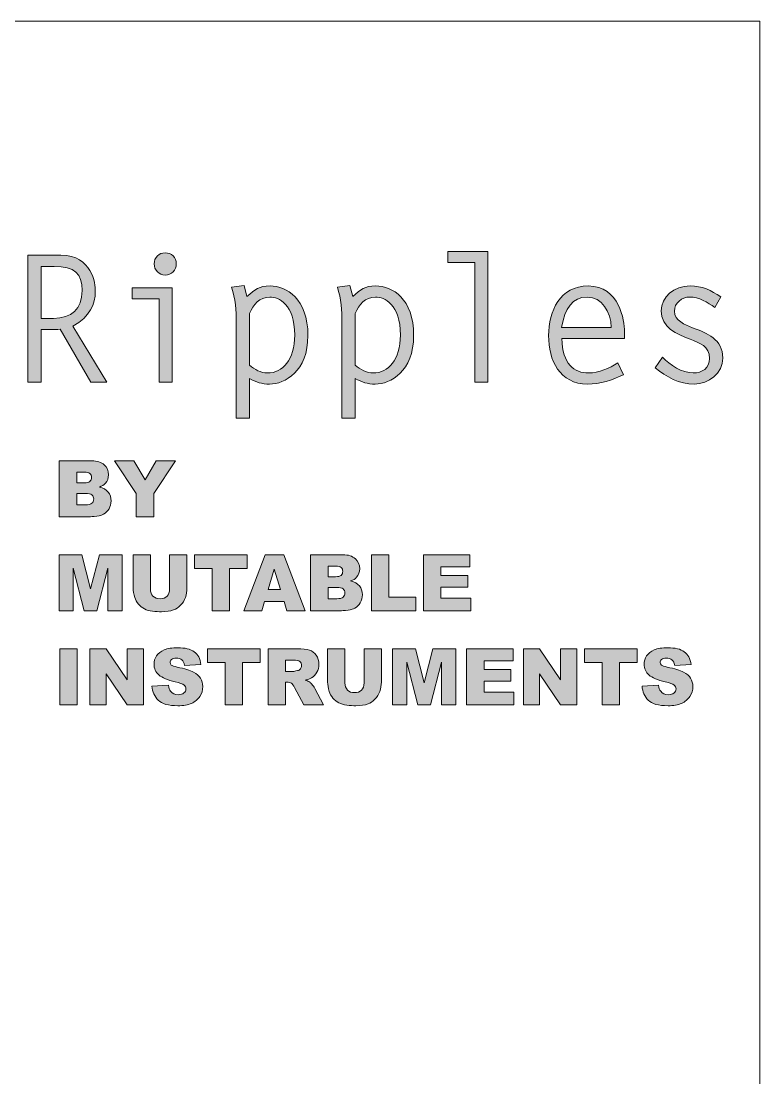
# Model space of a CAD drawing. Header units: inches. Extents: x 85 to 125, y -208 to -80.
# Drawn here: x 98.48 to 125.11, y -117.92 to -79.83 of the extents above; entities that cross this region are included whole.
import ezdxf

# ---------------------------------------------------------------- set-up
doc = ezdxf.new("R2010")
doc.units = ezdxf.units.IN
doc.header["$MEASUREMENT"] = 0
doc.layers.add('cut rectangle', color=7, linetype='Continuous')
doc.layers.add('drawing', color=7, linetype='Continuous')

# ---------------------------------------------------------------- blocks, each defined once
blk = doc.blocks.new('block 10')
at = {"layer": 'drawing', "true_color": 0x1c1c1b}
h = blk.add_hatch(color=250, dxfattribs=at)
h.dxf.hatch_style = 2
edge = h.paths.add_edge_path()
edge.add_spline(control_points=[(98.721, -88.266), (98.721, -88.266), (99.908, -88.266), (99.908, -88.266), (101.052, -88.266), (101.153, -89.295), (101.153, -89.562), (101.153, -90.032), (100.975, -90.464), (100.34, -90.826), (100.34, -90.826), (101.572, -92.839), (101.572, -92.839), (101.572, -92.839), (100.995, -92.839), (100.995, -92.839), (100.995, -92.839), (99.883, -90.934), (99.883, -90.934), (99.654, -90.94), (99.426, -90.94), (99.197, -90.946), (99.197, -90.946), (99.197, -92.839), (99.197, -92.839), (99.197, -92.839), (98.721, -92.839), (98.721, -92.839), (98.721, -92.839), (98.721, -88.266), (98.721, -88.266)], knot_values=[0, 0, 0, 0, 1, 1, 1, 2, 2, 2, 3, 3, 3, 4, 4, 4, 5, 5, 5, 6, 6, 6, 7, 7, 7, 8, 8, 8, 9, 9, 9, 10, 10, 10, 10], degree=3, periodic=1)
edge = h.paths.add_edge_path()
edge.add_spline(control_points=[(99.648, -90.54), (100.296, -90.54), (100.677, -90.21), (100.677, -89.536), (100.677, -88.927), (100.423, -88.666), (99.667, -88.666), (99.667, -88.666), (99.197, -88.666), (99.197, -88.666), (99.197, -88.666), (99.197, -90.54), (99.197, -90.54), (99.197, -90.54), (99.648, -90.54), (99.648, -90.54)], knot_values=[0, 0, 0, 0, 1, 1, 1, 2, 2, 2, 3, 3, 3, 4, 4, 4, 5, 5, 5, 5], degree=3, periodic=1)
h = blk.add_hatch(color=250, dxfattribs=at)
h.dxf.hatch_style = 2
h.paths.add_polyline_path([(103.451, -89.841), (102.486, -89.841), (102.486, -89.441), (103.928, -89.441), (103.928, -92.839), (103.451, -92.839)])
edge = h.paths.add_edge_path()
edge.add_spline(control_points=[(104.074, -88.577), (104.074, -88.806), (103.896, -88.977), (103.674, -88.977), (103.451, -88.977), (103.274, -88.806), (103.274, -88.577), (103.274, -88.348), (103.451, -88.177), (103.674, -88.177), (103.896, -88.177), (104.074, -88.348), (104.074, -88.577)], knot_values=[0, 0, 0, 0, 1, 1, 1, 2, 2, 2, 3, 3, 3, 4, 4, 4, 4], degree=3, periodic=1)
h = blk.add_hatch(color=250, dxfattribs=at)
h.dxf.hatch_style = 2
h.paths.add_polyline_path([(114.831, -88.526), (113.865, -88.526), (113.865, -88.126), (115.307, -88.126), (115.307, -92.839), (114.831, -92.839)])
h = blk.add_hatch(color=250, dxfattribs=at)
h.dxf.hatch_style = 2
edge = h.paths.add_edge_path()
edge.add_spline(control_points=[(106.62, -89.752), (106.906, -89.498), (107.058, -89.371), (107.452, -89.371), (108.049, -89.371), (108.817, -89.828), (108.817, -91.162), (108.817, -92.452), (107.979, -92.909), (107.433, -92.909), (107.153, -92.909), (106.95, -92.839), (106.709, -92.712), (106.709, -92.712), (106.709, -94.141), (106.709, -94.141), (106.709, -94.141), (106.232, -94.141), (106.232, -94.141), (106.232, -94.141), (106.232, -90.692), (106.232, -90.692), (106.232, -90.26), (106.207, -89.828), (106.067, -89.416), (106.067, -89.416), (106.518, -89.359), (106.518, -89.359), (106.518, -89.359), (106.62, -89.752), (106.62, -89.752)], knot_values=[0, 0, 0, 0, 1, 1, 1, 2, 2, 2, 3, 3, 3, 4, 4, 4, 5, 5, 5, 6, 6, 6, 7, 7, 7, 8, 8, 8, 9, 9, 9, 10, 10, 10, 10], degree=3, periodic=1)
edge = h.paths.add_edge_path()
edge.add_spline(control_points=[(106.709, -92.23), (106.899, -92.382), (107.122, -92.509), (107.357, -92.509), (107.916, -92.509), (108.341, -92.026), (108.341, -91.143), (108.341, -90.032), (107.757, -89.771), (107.446, -89.771), (107.058, -89.771), (106.855, -90.051), (106.709, -90.362), (106.709, -90.362), (106.709, -92.23), (106.709, -92.23)], knot_values=[0, 0, 0, 0, 1, 1, 1, 2, 2, 2, 3, 3, 3, 4, 4, 4, 5, 5, 5, 5], degree=3, periodic=1)
h = blk.add_hatch(color=250, dxfattribs=at)
h.dxf.hatch_style = 2
edge = h.paths.add_edge_path()
edge.add_spline(control_points=[(110.43, -89.752), (110.716, -89.498), (110.868, -89.371), (111.262, -89.371), (111.859, -89.371), (112.628, -89.828), (112.628, -91.162), (112.628, -92.452), (111.789, -92.909), (111.243, -92.909), (110.963, -92.909), (110.76, -92.839), (110.519, -92.712), (110.519, -92.712), (110.519, -94.141), (110.519, -94.141), (110.519, -94.141), (110.043, -94.141), (110.043, -94.141), (110.043, -94.141), (110.043, -90.692), (110.043, -90.692), (110.043, -90.26), (110.017, -89.828), (109.878, -89.416), (109.878, -89.416), (110.328, -89.359), (110.328, -89.359), (110.328, -89.359), (110.43, -89.752), (110.43, -89.752)], knot_values=[0, 0, 0, 0, 1, 1, 1, 2, 2, 2, 3, 3, 3, 4, 4, 4, 5, 5, 5, 6, 6, 6, 7, 7, 7, 8, 8, 8, 9, 9, 9, 10, 10, 10, 10], degree=3, periodic=1)
edge = h.paths.add_edge_path()
edge.add_spline(control_points=[(110.519, -92.23), (110.71, -92.382), (110.932, -92.509), (111.167, -92.509), (111.726, -92.509), (112.151, -92.026), (112.151, -91.143), (112.151, -90.032), (111.567, -89.771), (111.256, -89.771), (110.868, -89.771), (110.665, -90.051), (110.519, -90.362), (110.519, -90.362), (110.519, -92.23), (110.519, -92.23)], knot_values=[0, 0, 0, 0, 1, 1, 1, 2, 2, 2, 3, 3, 3, 4, 4, 4, 5, 5, 5, 5], degree=3, periodic=1)
h = blk.add_hatch(color=250, dxfattribs=at)
h.dxf.hatch_style = 2
edge = h.paths.add_edge_path()
edge.add_spline(control_points=[(117.967, -91.264), (117.993, -92.198), (118.412, -92.509), (118.933, -92.509), (119.307, -92.509), (119.682, -92.338), (119.993, -92.147), (119.993, -92.147), (120.197, -92.572), (120.197, -92.572), (119.771, -92.763), (119.365, -92.909), (118.895, -92.909), (117.891, -92.909), (117.491, -92.045), (117.491, -91.162), (117.491, -90.273), (117.904, -89.371), (118.92, -89.371), (120.051, -89.371), (120.229, -90.635), (120.229, -91.004), (120.229, -91.004), (120.229, -91.264), (120.229, -91.264), (120.229, -91.264), (117.967, -91.264), (117.967, -91.264)], knot_values=[0, 0, 0, 0, 1, 1, 1, 2, 2, 2, 3, 3, 3, 4, 4, 4, 5, 5, 5, 6, 6, 6, 7, 7, 7, 8, 8, 8, 9, 9, 9, 9], degree=3, periodic=1)
edge = h.paths.add_edge_path()
edge.add_spline(control_points=[(119.752, -90.864), (119.733, -90.305), (119.416, -89.771), (118.882, -89.771), (118.348, -89.771), (118.088, -90.178), (117.961, -90.864), (117.961, -90.864), (119.752, -90.864), (119.752, -90.864)], knot_values=[0, 0, 0, 0, 1, 1, 1, 2, 2, 2, 3, 3, 3, 3], degree=3, periodic=1)
h = blk.add_hatch(color=250, dxfattribs=at)
h.dxf.hatch_style = 2
edge = h.paths.add_edge_path()
edge.add_spline(control_points=[(123.486, -90.152), (123.219, -89.962), (122.921, -89.771), (122.578, -89.771), (122.292, -89.771), (122.025, -89.981), (122.025, -90.286), (122.025, -90.616), (122.419, -90.781), (122.679, -90.877), (123.213, -91.074), (123.772, -91.296), (123.772, -91.969), (123.772, -92.528), (123.263, -92.909), (122.736, -92.909), (122.222, -92.909), (121.714, -92.655), (121.339, -92.318), (121.339, -92.318), (121.599, -91.937), (121.599, -91.937), (121.866, -92.223), (122.304, -92.509), (122.705, -92.509), (123.022, -92.509), (123.295, -92.331), (123.295, -91.988), (123.295, -91.543), (122.94, -91.423), (122.59, -91.29), (122.108, -91.105), (121.548, -90.877), (121.548, -90.267), (121.548, -89.771), (122.006, -89.371), (122.596, -89.371), (123.022, -89.371), (123.359, -89.524), (123.695, -89.765), (123.695, -89.765), (123.486, -90.152), (123.486, -90.152)], knot_values=[0, 0, 0, 0, 1, 1, 1, 2, 2, 2, 3, 3, 3, 4, 4, 4, 5, 5, 5, 6, 6, 6, 7, 7, 7, 8, 8, 8, 9, 9, 9, 10, 10, 10, 11, 11, 11, 12, 12, 12, 13, 13, 13, 14, 14, 14, 14], degree=3, periodic=1)
at = {"layer": 'drawing', "lineweight": 0}
for points in [[(114.831, -88.526), (113.865, -88.526), (113.865, -88.126), (115.307, -88.126), (115.307, -92.839), (114.831, -92.839), (114.831, -88.526)], [(103.451, -89.841), (102.486, -89.841), (102.486, -89.441), (103.928, -89.441), (103.928, -92.839), (103.451, -92.839), (103.451, -89.841)]]:
    blk.add_lwpolyline(points, dxfattribs=at)
for points, knots in [([(98.721, -88.266), (98.721, -88.266), (99.908, -88.266), (99.908, -88.266), (101.052, -88.266), (101.153, -89.295), (101.153, -89.562), (101.153, -90.032), (100.975, -90.464), (100.34, -90.826), (100.34, -90.826), (101.572, -92.839), (101.572, -92.839), (101.572, -92.839), (100.995, -92.839), (100.995, -92.839), (100.995, -92.839), (99.883, -90.934), (99.883, -90.934), (99.654, -90.94), (99.426, -90.94), (99.197, -90.946), (99.197, -90.946), (99.197, -92.839), (99.197, -92.839), (99.197, -92.839), (98.721, -92.839), (98.721, -92.839), (98.721, -92.839), (98.721, -88.266), (98.721, -88.266)], [0, 0, 0, 0, 1, 1, 1, 2, 2, 2, 3, 3, 3, 4, 4, 4, 5, 5, 5, 6, 6, 6, 7, 7, 7, 8, 8, 8, 9, 9, 9, 10, 10, 10, 10]), ([(104.074, -88.577), (104.074, -88.806), (103.896, -88.977), (103.674, -88.977), (103.451, -88.977), (103.274, -88.806), (103.274, -88.577), (103.274, -88.348), (103.451, -88.177), (103.674, -88.177), (103.896, -88.177), (104.074, -88.348), (104.074, -88.577)], [0, 0, 0, 0, 1, 1, 1, 2, 2, 2, 3, 3, 3, 4, 4, 4, 4]), ([(99.648, -90.54), (100.296, -90.54), (100.677, -90.21), (100.677, -89.536), (100.677, -88.927), (100.423, -88.666), (99.667, -88.666), (99.667, -88.666), (99.197, -88.666), (99.197, -88.666), (99.197, -88.666), (99.197, -90.54), (99.197, -90.54), (99.197, -90.54), (99.648, -90.54), (99.648, -90.54)], [0, 0, 0, 0, 1, 1, 1, 2, 2, 2, 3, 3, 3, 4, 4, 4, 5, 5, 5, 5]), ([(106.62, -89.752), (106.906, -89.498), (107.058, -89.371), (107.452, -89.371), (108.049, -89.371), (108.817, -89.828), (108.817, -91.162), (108.817, -92.452), (107.979, -92.909), (107.433, -92.909), (107.153, -92.909), (106.95, -92.839), (106.709, -92.712), (106.709, -92.712), (106.709, -94.141), (106.709, -94.141), (106.709, -94.141), (106.232, -94.141), (106.232, -94.141), (106.232, -94.141), (106.232, -90.692), (106.232, -90.692), (106.232, -90.26), (106.207, -89.828), (106.067, -89.416), (106.067, -89.416), (106.518, -89.359), (106.518, -89.359), (106.518, -89.359), (106.62, -89.752), (106.62, -89.752)], [0, 0, 0, 0, 1, 1, 1, 2, 2, 2, 3, 3, 3, 4, 4, 4, 5, 5, 5, 6, 6, 6, 7, 7, 7, 8, 8, 8, 9, 9, 9, 10, 10, 10, 10]), ([(110.43, -89.752), (110.716, -89.498), (110.868, -89.371), (111.262, -89.371), (111.859, -89.371), (112.628, -89.828), (112.628, -91.162), (112.628, -92.452), (111.789, -92.909), (111.243, -92.909), (110.963, -92.909), (110.76, -92.839), (110.519, -92.712), (110.519, -92.712), (110.519, -94.141), (110.519, -94.141), (110.519, -94.141), (110.043, -94.141), (110.043, -94.141), (110.043, -94.141), (110.043, -90.692), (110.043, -90.692), (110.043, -90.26), (110.017, -89.828), (109.878, -89.416), (109.878, -89.416), (110.328, -89.359), (110.328, -89.359), (110.328, -89.359), (110.43, -89.752), (110.43, -89.752)], [0, 0, 0, 0, 1, 1, 1, 2, 2, 2, 3, 3, 3, 4, 4, 4, 5, 5, 5, 6, 6, 6, 7, 7, 7, 8, 8, 8, 9, 9, 9, 10, 10, 10, 10]), ([(117.967, -91.264), (117.993, -92.198), (118.412, -92.509), (118.933, -92.509), (119.307, -92.509), (119.682, -92.338), (119.993, -92.147), (119.993, -92.147), (120.197, -92.572), (120.197, -92.572), (119.771, -92.763), (119.365, -92.909), (118.895, -92.909), (117.891, -92.909), (117.491, -92.045), (117.491, -91.162), (117.491, -90.273), (117.904, -89.371), (118.92, -89.371), (120.051, -89.371), (120.229, -90.635), (120.229, -91.004), (120.229, -91.004), (120.229, -91.264), (120.229, -91.264), (120.229, -91.264), (117.967, -91.264), (117.967, -91.264)], [0, 0, 0, 0, 1, 1, 1, 2, 2, 2, 3, 3, 3, 4, 4, 4, 5, 5, 5, 6, 6, 6, 7, 7, 7, 8, 8, 8, 9, 9, 9, 9]), ([(123.486, -90.152), (123.219, -89.962), (122.921, -89.771), (122.578, -89.771), (122.292, -89.771), (122.025, -89.981), (122.025, -90.286), (122.025, -90.616), (122.419, -90.781), (122.679, -90.877), (123.213, -91.074), (123.772, -91.296), (123.772, -91.969), (123.772, -92.528), (123.263, -92.909), (122.736, -92.909), (122.222, -92.909), (121.714, -92.655), (121.339, -92.318), (121.339, -92.318), (121.599, -91.937), (121.599, -91.937), (121.866, -92.223), (122.304, -92.509), (122.705, -92.509), (123.022, -92.509), (123.295, -92.331), (123.295, -91.988), (123.295, -91.543), (122.94, -91.423), (122.59, -91.29), (122.108, -91.105), (121.548, -90.877), (121.548, -90.267), (121.548, -89.771), (122.006, -89.371), (122.596, -89.371), (123.022, -89.371), (123.359, -89.524), (123.695, -89.765), (123.695, -89.765), (123.486, -90.152), (123.486, -90.152)], [0, 0, 0, 0, 1, 1, 1, 2, 2, 2, 3, 3, 3, 4, 4, 4, 5, 5, 5, 6, 6, 6, 7, 7, 7, 8, 8, 8, 9, 9, 9, 10, 10, 10, 11, 11, 11, 12, 12, 12, 13, 13, 13, 14, 14, 14, 14]), ([(106.709, -92.23), (106.899, -92.382), (107.122, -92.509), (107.357, -92.509), (107.916, -92.509), (108.341, -92.026), (108.341, -91.143), (108.341, -90.032), (107.757, -89.771), (107.446, -89.771), (107.058, -89.771), (106.855, -90.051), (106.709, -90.362), (106.709, -90.362), (106.709, -92.23), (106.709, -92.23)], [0, 0, 0, 0, 1, 1, 1, 2, 2, 2, 3, 3, 3, 4, 4, 4, 5, 5, 5, 5]), ([(110.519, -92.23), (110.71, -92.382), (110.932, -92.509), (111.167, -92.509), (111.726, -92.509), (112.151, -92.026), (112.151, -91.143), (112.151, -90.032), (111.567, -89.771), (111.256, -89.771), (110.868, -89.771), (110.665, -90.051), (110.519, -90.362), (110.519, -90.362), (110.519, -92.23), (110.519, -92.23)], [0, 0, 0, 0, 1, 1, 1, 2, 2, 2, 3, 3, 3, 4, 4, 4, 5, 5, 5, 5]), ([(119.752, -90.864), (119.733, -90.305), (119.416, -89.771), (118.882, -89.771), (118.348, -89.771), (118.088, -90.178), (117.961, -90.864), (117.961, -90.864), (119.752, -90.864), (119.752, -90.864)], [0, 0, 0, 0, 1, 1, 1, 2, 2, 2, 3, 3, 3, 3])]:
    blk.add_open_spline(points, degree=3, knots=knots, dxfattribs=at)
blk = doc.blocks.new('block 11')
at = {"layer": 'cut rectangle', "true_color": 0x1c1c1b}
h = blk.add_hatch(color=250, dxfattribs=at)
h.dxf.hatch_style = 2
edge = h.paths.add_edge_path()
edge.add_spline(control_points=[(99.855, -95.674), (99.855, -95.674), (101.024, -95.674), (101.024, -95.674), (101.219, -95.674), (101.368, -95.722), (101.472, -95.819), (101.577, -95.915), (101.629, -96.035), (101.629, -96.177), (101.629, -96.296), (101.592, -96.399), (101.517, -96.484), (101.468, -96.541), (101.395, -96.586), (101.299, -96.619), (101.445, -96.654), (101.551, -96.714), (101.62, -96.799), (101.688, -96.884), (101.722, -96.991), (101.722, -97.12), (101.722, -97.224), (101.698, -97.319), (101.649, -97.402), (101.601, -97.486), (101.534, -97.552), (101.45, -97.601), (101.397, -97.631), (101.318, -97.653), (101.213, -97.667), (101.072, -97.685), (100.979, -97.694), (100.933, -97.694), (100.933, -97.694), (99.855, -97.694), (99.855, -97.694), (99.855, -97.694), (99.855, -95.674), (99.855, -95.674)], knot_values=[0, 0, 0, 0, 1, 1, 1, 2, 2, 2, 3, 3, 3, 4, 4, 4, 5, 5, 5, 6, 6, 6, 7, 7, 7, 8, 8, 8, 9, 9, 9, 10, 10, 10, 11, 11, 11, 12, 12, 12, 13, 13, 13, 13], degree=3, periodic=1)
edge = h.paths.add_edge_path()
edge.add_spline(control_points=[(100.485, -96.466), (100.485, -96.466), (100.756, -96.466), (100.756, -96.466), (100.854, -96.466), (100.922, -96.45), (100.96, -96.416), (100.998, -96.383), (101.017, -96.334), (101.017, -96.271), (101.017, -96.212), (100.998, -96.166), (100.96, -96.133), (100.922, -96.1), (100.855, -96.083), (100.761, -96.083), (100.761, -96.083), (100.485, -96.083), (100.485, -96.083), (100.485, -96.083), (100.485, -96.466), (100.485, -96.466)], knot_values=[0, 0, 0, 0, 1, 1, 1, 2, 2, 2, 3, 3, 3, 4, 4, 4, 5, 5, 5, 6, 6, 6, 7, 7, 7, 7], degree=3, periodic=1)
edge = h.paths.add_edge_path()
edge.add_spline(control_points=[(100.485, -97.26), (100.485, -97.26), (100.803, -97.26), (100.803, -97.26), (100.911, -97.26), (100.987, -97.241), (101.031, -97.203), (101.075, -97.165), (101.097, -97.114), (101.097, -97.049), (101.097, -96.99), (101.075, -96.942), (101.031, -96.905), (100.988, -96.869), (100.911, -96.851), (100.802, -96.851), (100.802, -96.851), (100.485, -96.851), (100.485, -96.851), (100.485, -96.851), (100.485, -97.26), (100.485, -97.26)], knot_values=[0, 0, 0, 0, 1, 1, 1, 2, 2, 2, 3, 3, 3, 4, 4, 4, 5, 5, 5, 6, 6, 6, 7, 7, 7, 7], degree=3, periodic=1)
h = blk.add_hatch(color=250, dxfattribs=at)
h.dxf.hatch_style = 2
h.paths.add_polyline_path([(101.845, -95.674), (102.539, -95.674), (102.945, -96.356), (103.353, -95.674), (104.043, -95.674), (103.258, -96.848), (103.258, -97.694), (102.632, -97.694), (102.632, -96.848)])
h = blk.add_hatch(color=250, dxfattribs=at)
h.dxf.hatch_style = 2
h.paths.add_polyline_path([(99.847, -99.061), (100.668, -99.061), (100.985, -100.29), (101.299, -99.061), (102.119, -99.061), (102.119, -101.081), (101.608, -101.081), (101.608, -99.54), (101.214, -101.081), (100.751, -101.081), (100.358, -99.54), (100.358, -101.081), (99.847, -101.081)])
h = blk.add_hatch(color=250, dxfattribs=at)
h.dxf.hatch_style = 2
edge = h.paths.add_edge_path()
edge.add_spline(control_points=[(103.832, -99.061), (103.832, -99.061), (104.455, -99.061), (104.455, -99.061), (104.455, -99.061), (104.455, -100.264), (104.455, -100.264), (104.455, -100.384), (104.437, -100.496), (104.399, -100.602), (104.362, -100.709), (104.304, -100.801), (104.224, -100.881), (104.145, -100.96), (104.061, -101.016), (103.974, -101.048), (103.853, -101.093), (103.707, -101.115), (103.537, -101.115), (103.439, -101.115), (103.332, -101.109), (103.216, -101.095), (103.099, -101.081), (103.002, -101.054), (102.924, -101.013), (102.846, -100.972), (102.775, -100.914), (102.71, -100.839), (102.645, -100.763), (102.601, -100.686), (102.577, -100.606), (102.538, -100.477), (102.519, -100.364), (102.519, -100.264), (102.519, -100.264), (102.519, -99.061), (102.519, -99.061), (102.519, -99.061), (103.142, -99.061), (103.142, -99.061), (103.142, -99.061), (103.142, -100.293), (103.142, -100.293), (103.142, -100.403), (103.173, -100.489), (103.233, -100.551), (103.294, -100.613), (103.379, -100.644), (103.488, -100.644), (103.595, -100.644), (103.68, -100.614), (103.741, -100.553), (103.802, -100.492), (103.832, -100.405), (103.832, -100.293), (103.832, -100.293), (103.832, -99.061), (103.832, -99.061)], knot_values=[0, 0, 0, 0, 1, 1, 1, 2, 2, 2, 3, 3, 3, 4, 4, 4, 5, 5, 5, 6, 6, 6, 7, 7, 7, 8, 8, 8, 9, 9, 9, 10, 10, 10, 11, 11, 11, 12, 12, 12, 13, 13, 13, 14, 14, 14, 15, 15, 15, 16, 16, 16, 17, 17, 17, 18, 18, 18, 19, 19, 19, 19], degree=3, periodic=1)
h = blk.add_hatch(color=250, dxfattribs=at)
h.dxf.hatch_style = 2
h.paths.add_polyline_path([(104.727, -99.061), (106.624, -99.061), (106.624, -99.56), (105.987, -99.56), (105.987, -101.081), (105.363, -101.081), (105.363, -99.56), (104.727, -99.56)])
h = blk.add_hatch(color=250, dxfattribs=at)
h.dxf.hatch_style = 2
h.paths.add_polyline_path([(107.957, -100.748), (107.248, -100.748), (107.15, -101.081), (106.512, -101.081), (107.272, -99.061), (107.952, -99.061), (108.712, -101.081), (108.058, -101.081)])
h.paths.add_polyline_path([(107.827, -100.311), (107.604, -99.584), (107.384, -100.311)])
h = blk.add_hatch(color=250, dxfattribs=at)
h.dxf.hatch_style = 2
edge = h.paths.add_edge_path()
edge.add_spline(control_points=[(108.912, -99.061), (108.912, -99.061), (110.08, -99.061), (110.08, -99.061), (110.275, -99.061), (110.424, -99.109), (110.529, -99.205), (110.633, -99.302), (110.685, -99.421), (110.685, -99.564), (110.685, -99.683), (110.648, -99.786), (110.573, -99.871), (110.524, -99.928), (110.451, -99.973), (110.356, -100.006), (110.501, -100.041), (110.608, -100.101), (110.676, -100.186), (110.745, -100.271), (110.779, -100.378), (110.779, -100.506), (110.779, -100.611), (110.754, -100.705), (110.706, -100.789), (110.657, -100.872), (110.59, -100.939), (110.506, -100.987), (110.454, -101.018), (110.375, -101.04), (110.269, -101.053), (110.128, -101.072), (110.035, -101.081), (109.989, -101.081), (109.989, -101.081), (108.912, -101.081), (108.912, -101.081), (108.912, -101.081), (108.912, -99.061), (108.912, -99.061)], knot_values=[0, 0, 0, 0, 1, 1, 1, 2, 2, 2, 3, 3, 3, 4, 4, 4, 5, 5, 5, 6, 6, 6, 7, 7, 7, 8, 8, 8, 9, 9, 9, 10, 10, 10, 11, 11, 11, 12, 12, 12, 13, 13, 13, 13], degree=3, periodic=1)
edge = h.paths.add_edge_path()
edge.add_spline(control_points=[(109.541, -99.853), (109.541, -99.853), (109.813, -99.853), (109.813, -99.853), (109.91, -99.853), (109.978, -99.836), (110.016, -99.803), (110.054, -99.769), (110.073, -99.721), (110.073, -99.657), (110.073, -99.599), (110.054, -99.553), (110.016, -99.52), (109.978, -99.487), (109.912, -99.47), (109.817, -99.47), (109.817, -99.47), (109.541, -99.47), (109.541, -99.47), (109.541, -99.47), (109.541, -99.853), (109.541, -99.853)], knot_values=[0, 0, 0, 0, 1, 1, 1, 2, 2, 2, 3, 3, 3, 4, 4, 4, 5, 5, 5, 6, 6, 6, 7, 7, 7, 7], degree=3, periodic=1)
edge = h.paths.add_edge_path()
edge.add_spline(control_points=[(109.541, -100.647), (109.541, -100.647), (109.86, -100.647), (109.86, -100.647), (109.967, -100.647), (110.043, -100.628), (110.087, -100.59), (110.131, -100.552), (110.153, -100.5), (110.153, -100.436), (110.153, -100.376), (110.131, -100.328), (110.088, -100.292), (110.044, -100.256), (109.967, -100.238), (109.858, -100.238), (109.858, -100.238), (109.541, -100.238), (109.541, -100.238), (109.541, -100.238), (109.541, -100.647), (109.541, -100.647)], knot_values=[0, 0, 0, 0, 1, 1, 1, 2, 2, 2, 3, 3, 3, 4, 4, 4, 5, 5, 5, 6, 6, 6, 7, 7, 7, 7], degree=3, periodic=1)
h = blk.add_hatch(color=250, dxfattribs=at)
h.dxf.hatch_style = 2
h.paths.add_polyline_path([(111.105, -99.061), (111.73, -99.061), (111.73, -100.584), (112.704, -100.584), (112.704, -101.081), (111.105, -101.081)])
h = blk.add_hatch(color=250, dxfattribs=at)
h.dxf.hatch_style = 2
h.paths.add_polyline_path([(112.986, -99.061), (114.659, -99.061), (114.659, -99.492), (113.612, -99.492), (113.612, -99.813), (114.584, -99.813), (114.584, -100.225), (113.612, -100.225), (113.612, -100.623), (114.69, -100.623), (114.69, -101.081), (112.986, -101.081)])
h = blk.add_hatch(color=250, dxfattribs=at)
h.dxf.hatch_style = 2
h.paths.add_polyline_path([(99.879, -102.447), (100.504, -102.447), (100.504, -104.468), (99.879, -104.468)])
h = blk.add_hatch(color=250, dxfattribs=at)
h.dxf.hatch_style = 2
h.paths.add_polyline_path([(100.956, -102.447), (101.539, -102.447), (102.3, -103.565), (102.3, -102.447), (102.888, -102.447), (102.888, -104.468), (102.3, -104.468), (101.543, -103.358), (101.543, -104.468), (100.956, -104.468)])
h = blk.add_hatch(color=250, dxfattribs=at)
h.dxf.hatch_style = 2
edge = h.paths.add_edge_path()
edge.add_spline(control_points=[(103.194, -103.799), (103.194, -103.799), (103.788, -103.762), (103.788, -103.762), (103.801, -103.859), (103.827, -103.932), (103.867, -103.983), (103.931, -104.064), (104.023, -104.105), (104.142, -104.105), (104.232, -104.105), (104.3, -104.084), (104.348, -104.043), (104.397, -104.001), (104.421, -103.952), (104.421, -103.897), (104.421, -103.845), (104.398, -103.798), (104.352, -103.757), (104.306, -103.715), (104.199, -103.676), (104.032, -103.639), (103.758, -103.578), (103.563, -103.496), (103.446, -103.394), (103.329, -103.292), (103.27, -103.162), (103.27, -103.004), (103.27, -102.9), (103.3, -102.802), (103.36, -102.71), (103.421, -102.618), (103.511, -102.545), (103.632, -102.492), (103.753, -102.439), (103.918, -102.413), (104.129, -102.413), (104.387, -102.413), (104.584, -102.461), (104.719, -102.557), (104.854, -102.653), (104.935, -102.806), (104.961, -103.015), (104.961, -103.015), (104.372, -103.05), (104.372, -103.05), (104.357, -102.959), (104.324, -102.893), (104.274, -102.851), (104.224, -102.81), (104.155, -102.789), (104.067, -102.789), (103.994, -102.789), (103.939, -102.805), (103.903, -102.835), (103.866, -102.866), (103.847, -102.904), (103.847, -102.948), (103.847, -102.98), (103.863, -103.009), (103.893, -103.035), (103.922, -103.061), (103.992, -103.086), (104.102, -103.109), (104.375, -103.168), (104.571, -103.227), (104.689, -103.287), (104.807, -103.348), (104.893, -103.422), (104.946, -103.511), (105, -103.6), (105.027, -103.7), (105.027, -103.81), (105.027, -103.94), (104.991, -104.059), (104.92, -104.169), (104.848, -104.278), (104.748, -104.361), (104.619, -104.417), (104.491, -104.474), (104.328, -104.502), (104.133, -104.502), (103.789, -104.502), (103.551, -104.436), (103.419, -104.304), (103.287, -104.171), (103.212, -104.003), (103.194, -103.799)], knot_values=[0, 0, 0, 0, 1, 1, 1, 2, 2, 2, 3, 3, 3, 4, 4, 4, 5, 5, 5, 6, 6, 6, 7, 7, 7, 8, 8, 8, 9, 9, 9, 10, 10, 10, 11, 11, 11, 12, 12, 12, 13, 13, 13, 14, 14, 14, 15, 15, 15, 16, 16, 16, 17, 17, 17, 18, 18, 18, 19, 19, 19, 20, 20, 20, 21, 21, 21, 22, 22, 22, 23, 23, 23, 24, 24, 24, 25, 25, 25, 26, 26, 26, 27, 27, 27, 28, 28, 28, 29, 29, 29, 29], degree=3, periodic=1)
h = blk.add_hatch(color=250, dxfattribs=at)
h.dxf.hatch_style = 2
h.paths.add_polyline_path([(105.199, -102.447), (107.097, -102.447), (107.097, -102.946), (106.46, -102.946), (106.46, -104.468), (105.836, -104.468), (105.836, -102.946), (105.199, -102.946)])
h = blk.add_hatch(color=250, dxfattribs=at)
h.dxf.hatch_style = 2
edge = h.paths.add_edge_path()
edge.add_spline(control_points=[(107.387, -104.468), (107.387, -104.468), (107.387, -102.447), (107.387, -102.447), (107.387, -102.447), (108.428, -102.447), (108.428, -102.447), (108.621, -102.447), (108.768, -102.464), (108.87, -102.497), (108.972, -102.53), (109.054, -102.591), (109.117, -102.681), (109.179, -102.771), (109.211, -102.88), (109.211, -103.008), (109.211, -103.12), (109.187, -103.217), (109.139, -103.298), (109.091, -103.38), (109.025, -103.446), (108.942, -103.496), (108.888, -103.528), (108.815, -103.555), (108.722, -103.576), (108.797, -103.601), (108.851, -103.626), (108.885, -103.651), (108.908, -103.667), (108.941, -103.703), (108.985, -103.757), (109.028, -103.811), (109.058, -103.853), (109.072, -103.882), (109.072, -103.882), (109.375, -104.468), (109.375, -104.468), (109.375, -104.468), (108.669, -104.468), (108.669, -104.468), (108.669, -104.468), (108.336, -103.85), (108.336, -103.85), (108.293, -103.77), (108.256, -103.719), (108.223, -103.695), (108.177, -103.663), (108.126, -103.648), (108.07, -103.648), (108.07, -103.648), (108.014, -103.648), (108.014, -103.648), (108.014, -103.648), (108.014, -104.468), (108.014, -104.468), (108.014, -104.468), (107.387, -104.468), (107.387, -104.468)], knot_values=[0, 0, 0, 0, 1, 1, 1, 2, 2, 2, 3, 3, 3, 4, 4, 4, 5, 5, 5, 6, 6, 6, 7, 7, 7, 8, 8, 8, 9, 9, 9, 10, 10, 10, 11, 11, 11, 12, 12, 12, 13, 13, 13, 14, 14, 14, 15, 15, 15, 16, 16, 16, 17, 17, 17, 18, 18, 18, 19, 19, 19, 19], degree=3, periodic=1)
edge = h.paths.add_edge_path()
edge.add_spline(control_points=[(108.014, -103.266), (108.014, -103.266), (108.278, -103.266), (108.278, -103.266), (108.306, -103.266), (108.361, -103.257), (108.443, -103.238), (108.484, -103.23), (108.518, -103.209), (108.544, -103.175), (108.57, -103.141), (108.584, -103.102), (108.584, -103.058), (108.584, -102.993), (108.563, -102.943), (108.522, -102.908), (108.48, -102.873), (108.403, -102.855), (108.289, -102.855), (108.289, -102.855), (108.014, -102.855), (108.014, -102.855), (108.014, -102.855), (108.014, -103.266), (108.014, -103.266)], knot_values=[0, 0, 0, 0, 1, 1, 1, 2, 2, 2, 3, 3, 3, 4, 4, 4, 5, 5, 5, 6, 6, 6, 7, 7, 7, 8, 8, 8, 8], degree=3, periodic=1)
h = blk.add_hatch(color=250, dxfattribs=at)
h.dxf.hatch_style = 2
edge = h.paths.add_edge_path()
edge.add_spline(control_points=[(110.841, -102.447), (110.841, -102.447), (111.464, -102.447), (111.464, -102.447), (111.464, -102.447), (111.464, -103.651), (111.464, -103.651), (111.464, -103.77), (111.445, -103.883), (111.408, -103.989), (111.371, -104.095), (111.312, -104.188), (111.233, -104.267), (111.153, -104.347), (111.07, -104.403), (110.983, -104.435), (110.861, -104.48), (110.716, -104.502), (110.546, -104.502), (110.448, -104.502), (110.34, -104.495), (110.224, -104.481), (110.108, -104.468), (110.011, -104.44), (109.933, -104.399), (109.854, -104.359), (109.783, -104.301), (109.718, -104.225), (109.654, -104.15), (109.609, -104.073), (109.585, -103.993), (109.547, -103.864), (109.528, -103.75), (109.528, -103.651), (109.528, -103.651), (109.528, -102.447), (109.528, -102.447), (109.528, -102.447), (110.15, -102.447), (110.15, -102.447), (110.15, -102.447), (110.15, -103.68), (110.15, -103.68), (110.15, -103.79), (110.181, -103.876), (110.242, -103.938), (110.303, -104), (110.388, -104.031), (110.496, -104.031), (110.604, -104.031), (110.688, -104), (110.749, -103.939), (110.81, -103.878), (110.841, -103.792), (110.841, -103.68), (110.841, -103.68), (110.841, -102.447), (110.841, -102.447)], knot_values=[0, 0, 0, 0, 1, 1, 1, 2, 2, 2, 3, 3, 3, 4, 4, 4, 5, 5, 5, 6, 6, 6, 7, 7, 7, 8, 8, 8, 9, 9, 9, 10, 10, 10, 11, 11, 11, 12, 12, 12, 13, 13, 13, 14, 14, 14, 15, 15, 15, 16, 16, 16, 17, 17, 17, 18, 18, 18, 19, 19, 19, 19], degree=3, periodic=1)
h = blk.add_hatch(color=250, dxfattribs=at)
h.dxf.hatch_style = 2
h.paths.add_polyline_path([(111.87, -102.447), (112.691, -102.447), (113.008, -103.677), (113.322, -102.447), (114.143, -102.447), (114.143, -104.468), (113.631, -104.468), (113.631, -102.927), (113.238, -104.468), (112.775, -104.468), (112.381, -102.927), (112.381, -104.468), (111.87, -104.468)])
h = blk.add_hatch(color=250, dxfattribs=at)
h.dxf.hatch_style = 2
h.paths.add_polyline_path([(114.539, -102.447), (116.212, -102.447), (116.212, -102.879), (115.165, -102.879), (115.165, -103.2), (116.137, -103.2), (116.137, -103.612), (115.165, -103.612), (115.165, -104.01), (116.243, -104.01), (116.243, -104.468), (114.539, -104.468)])
h = blk.add_hatch(color=250, dxfattribs=at)
h.dxf.hatch_style = 2
h.paths.add_polyline_path([(116.583, -102.447), (117.166, -102.447), (117.927, -103.565), (117.927, -102.447), (118.515, -102.447), (118.515, -104.468), (117.927, -104.468), (117.17, -103.358), (117.17, -104.468), (116.583, -104.468)])
h = blk.add_hatch(color=250, dxfattribs=at)
h.dxf.hatch_style = 2
h.paths.add_polyline_path([(118.788, -102.447), (120.685, -102.447), (120.685, -102.946), (120.049, -102.946), (120.049, -104.468), (119.425, -104.468), (119.425, -102.946), (118.788, -102.946)])
h = blk.add_hatch(color=250, dxfattribs=at)
h.dxf.hatch_style = 2
edge = h.paths.add_edge_path()
edge.add_spline(control_points=[(120.859, -103.799), (120.859, -103.799), (121.453, -103.762), (121.453, -103.762), (121.466, -103.859), (121.492, -103.932), (121.532, -103.983), (121.596, -104.064), (121.688, -104.105), (121.807, -104.105), (121.896, -104.105), (121.965, -104.084), (122.013, -104.043), (122.061, -104.001), (122.086, -103.952), (122.086, -103.897), (122.086, -103.845), (122.062, -103.798), (122.017, -103.757), (121.971, -103.715), (121.864, -103.676), (121.697, -103.639), (121.423, -103.578), (121.228, -103.496), (121.111, -103.394), (120.994, -103.292), (120.935, -103.162), (120.935, -103.004), (120.935, -102.9), (120.965, -102.802), (121.025, -102.71), (121.085, -102.618), (121.176, -102.545), (121.297, -102.492), (121.418, -102.439), (121.583, -102.413), (121.793, -102.413), (122.051, -102.413), (122.249, -102.461), (122.384, -102.557), (122.519, -102.653), (122.6, -102.806), (122.626, -103.015), (122.626, -103.015), (122.037, -103.05), (122.037, -103.05), (122.022, -102.959), (121.989, -102.893), (121.939, -102.851), (121.889, -102.81), (121.82, -102.789), (121.731, -102.789), (121.659, -102.789), (121.604, -102.805), (121.567, -102.835), (121.531, -102.866), (121.512, -102.904), (121.512, -102.948), (121.512, -102.98), (121.527, -103.009), (121.558, -103.035), (121.587, -103.061), (121.657, -103.086), (121.767, -103.109), (122.04, -103.168), (122.235, -103.227), (122.354, -103.287), (122.472, -103.348), (122.558, -103.422), (122.611, -103.511), (122.665, -103.6), (122.692, -103.7), (122.692, -103.81), (122.692, -103.94), (122.656, -104.059), (122.584, -104.169), (122.513, -104.278), (122.413, -104.361), (122.284, -104.417), (122.156, -104.474), (121.993, -104.502), (121.798, -104.502), (121.454, -104.502), (121.216, -104.436), (121.084, -104.304), (120.951, -104.171), (120.877, -104.003), (120.859, -103.799)], knot_values=[0, 0, 0, 0, 1, 1, 1, 2, 2, 2, 3, 3, 3, 4, 4, 4, 5, 5, 5, 6, 6, 6, 7, 7, 7, 8, 8, 8, 9, 9, 9, 10, 10, 10, 11, 11, 11, 12, 12, 12, 13, 13, 13, 14, 14, 14, 15, 15, 15, 16, 16, 16, 17, 17, 17, 18, 18, 18, 19, 19, 19, 20, 20, 20, 21, 21, 21, 22, 22, 22, 23, 23, 23, 24, 24, 24, 25, 25, 25, 26, 26, 26, 27, 27, 27, 28, 28, 28, 29, 29, 29, 29], degree=3, periodic=1)
at = {"layer": 'cut rectangle', "lineweight": 0}
for points in [[(101.845, -95.674), (102.539, -95.674), (102.945, -96.356), (103.353, -95.674), (104.043, -95.674), (103.258, -96.848), (103.258, -97.694), (102.632, -97.694), (102.632, -96.848), (101.845, -95.674)], [(99.847, -99.061), (100.668, -99.061), (100.985, -100.29), (101.299, -99.061), (102.119, -99.061), (102.119, -101.081), (101.608, -101.081), (101.608, -99.54), (101.214, -101.081), (100.751, -101.081), (100.358, -99.54), (100.358, -101.081), (99.847, -101.081), (99.847, -99.061)], [(104.727, -99.061), (106.624, -99.061), (106.624, -99.56), (105.987, -99.56), (105.987, -101.081), (105.363, -101.081), (105.363, -99.56), (104.727, -99.56), (104.727, -99.061)], [(107.957, -100.748), (107.248, -100.748), (107.15, -101.081), (106.512, -101.081), (107.272, -99.061), (107.952, -99.061), (108.712, -101.081), (108.058, -101.081), (107.957, -100.748)], [(111.105, -99.061), (111.73, -99.061), (111.73, -100.584), (112.704, -100.584), (112.704, -101.081), (111.105, -101.081), (111.105, -99.061)], [(112.986, -99.061), (114.659, -99.061), (114.659, -99.492), (113.612, -99.492), (113.612, -99.813), (114.584, -99.813), (114.584, -100.225), (113.612, -100.225), (113.612, -100.623), (114.69, -100.623), (114.69, -101.081), (112.986, -101.081), (112.986, -99.061)], [(107.827, -100.311), (107.604, -99.584), (107.384, -100.311), (107.827, -100.311)], [(99.879, -102.447), (100.504, -102.447), (100.504, -104.468), (99.879, -104.468), (99.879, -102.447)], [(100.956, -102.447), (101.539, -102.447), (102.3, -103.565), (102.3, -102.447), (102.888, -102.447), (102.888, -104.468), (102.3, -104.468), (101.543, -103.358), (101.543, -104.468), (100.956, -104.468), (100.956, -102.447)], [(105.199, -102.447), (107.097, -102.447), (107.097, -102.946), (106.46, -102.946), (106.46, -104.468), (105.836, -104.468), (105.836, -102.946), (105.199, -102.946), (105.199, -102.447)], [(111.87, -102.447), (112.691, -102.447), (113.008, -103.677), (113.322, -102.447), (114.143, -102.447), (114.143, -104.468), (113.631, -104.468), (113.631, -102.927), (113.238, -104.468), (112.775, -104.468), (112.381, -102.927), (112.381, -104.468), (111.87, -104.468), (111.87, -102.447)], [(114.539, -102.447), (116.212, -102.447), (116.212, -102.879), (115.165, -102.879), (115.165, -103.2), (116.137, -103.2), (116.137, -103.612), (115.165, -103.612), (115.165, -104.01), (116.243, -104.01), (116.243, -104.468), (114.539, -104.468), (114.539, -102.447)], [(116.583, -102.447), (117.166, -102.447), (117.927, -103.565), (117.927, -102.447), (118.515, -102.447), (118.515, -104.468), (117.927, -104.468), (117.17, -103.358), (117.17, -104.468), (116.583, -104.468), (116.583, -102.447)], [(118.788, -102.447), (120.685, -102.447), (120.685, -102.946), (120.049, -102.946), (120.049, -104.468), (119.425, -104.468), (119.425, -102.946), (118.788, -102.946), (118.788, -102.447)]]:
    blk.add_lwpolyline(points, dxfattribs=at)
for points, knots in [([(99.855, -95.674), (99.855, -95.674), (101.024, -95.674), (101.024, -95.674), (101.219, -95.674), (101.368, -95.722), (101.472, -95.819), (101.577, -95.915), (101.629, -96.035), (101.629, -96.177), (101.629, -96.296), (101.592, -96.399), (101.517, -96.484), (101.468, -96.541), (101.395, -96.586), (101.299, -96.619), (101.445, -96.654), (101.551, -96.714), (101.62, -96.799), (101.688, -96.884), (101.722, -96.991), (101.722, -97.12), (101.722, -97.224), (101.698, -97.319), (101.649, -97.402), (101.601, -97.486), (101.534, -97.552), (101.45, -97.601), (101.397, -97.631), (101.318, -97.653), (101.213, -97.667), (101.072, -97.685), (100.979, -97.694), (100.933, -97.694), (100.933, -97.694), (99.855, -97.694), (99.855, -97.694), (99.855, -97.694), (99.855, -95.674), (99.855, -95.674)], [0, 0, 0, 0, 1, 1, 1, 2, 2, 2, 3, 3, 3, 4, 4, 4, 5, 5, 5, 6, 6, 6, 7, 7, 7, 8, 8, 8, 9, 9, 9, 10, 10, 10, 11, 11, 11, 12, 12, 12, 13, 13, 13, 13]), ([(100.485, -96.466), (100.485, -96.466), (100.756, -96.466), (100.756, -96.466), (100.854, -96.466), (100.922, -96.45), (100.96, -96.416), (100.998, -96.383), (101.017, -96.334), (101.017, -96.271), (101.017, -96.212), (100.998, -96.166), (100.96, -96.133), (100.922, -96.1), (100.855, -96.083), (100.761, -96.083), (100.761, -96.083), (100.485, -96.083), (100.485, -96.083), (100.485, -96.083), (100.485, -96.466), (100.485, -96.466)], [0, 0, 0, 0, 1, 1, 1, 2, 2, 2, 3, 3, 3, 4, 4, 4, 5, 5, 5, 6, 6, 6, 7, 7, 7, 7]), ([(100.485, -97.26), (100.485, -97.26), (100.803, -97.26), (100.803, -97.26), (100.911, -97.26), (100.987, -97.241), (101.031, -97.203), (101.075, -97.165), (101.097, -97.114), (101.097, -97.049), (101.097, -96.99), (101.075, -96.942), (101.031, -96.905), (100.988, -96.869), (100.911, -96.851), (100.802, -96.851), (100.802, -96.851), (100.485, -96.851), (100.485, -96.851), (100.485, -96.851), (100.485, -97.26), (100.485, -97.26)], [0, 0, 0, 0, 1, 1, 1, 2, 2, 2, 3, 3, 3, 4, 4, 4, 5, 5, 5, 6, 6, 6, 7, 7, 7, 7]), ([(103.832, -99.061), (103.832, -99.061), (104.455, -99.061), (104.455, -99.061), (104.455, -99.061), (104.455, -100.264), (104.455, -100.264), (104.455, -100.384), (104.437, -100.496), (104.399, -100.602), (104.362, -100.709), (104.304, -100.801), (104.224, -100.881), (104.145, -100.96), (104.061, -101.016), (103.974, -101.048), (103.853, -101.093), (103.707, -101.115), (103.537, -101.115), (103.439, -101.115), (103.332, -101.109), (103.216, -101.095), (103.099, -101.081), (103.002, -101.054), (102.924, -101.013), (102.846, -100.972), (102.775, -100.914), (102.71, -100.839), (102.645, -100.763), (102.601, -100.686), (102.577, -100.606), (102.538, -100.477), (102.519, -100.364), (102.519, -100.264), (102.519, -100.264), (102.519, -99.061), (102.519, -99.061), (102.519, -99.061), (103.142, -99.061), (103.142, -99.061), (103.142, -99.061), (103.142, -100.293), (103.142, -100.293), (103.142, -100.403), (103.173, -100.489), (103.233, -100.551), (103.294, -100.613), (103.379, -100.644), (103.488, -100.644), (103.595, -100.644), (103.68, -100.614), (103.741, -100.553), (103.802, -100.492), (103.832, -100.405), (103.832, -100.293), (103.832, -100.293), (103.832, -99.061), (103.832, -99.061)], [0, 0, 0, 0, 1, 1, 1, 2, 2, 2, 3, 3, 3, 4, 4, 4, 5, 5, 5, 6, 6, 6, 7, 7, 7, 8, 8, 8, 9, 9, 9, 10, 10, 10, 11, 11, 11, 12, 12, 12, 13, 13, 13, 14, 14, 14, 15, 15, 15, 16, 16, 16, 17, 17, 17, 18, 18, 18, 19, 19, 19, 19]), ([(108.912, -99.061), (108.912, -99.061), (110.08, -99.061), (110.08, -99.061), (110.275, -99.061), (110.424, -99.109), (110.529, -99.205), (110.633, -99.302), (110.685, -99.421), (110.685, -99.564), (110.685, -99.683), (110.648, -99.786), (110.573, -99.871), (110.524, -99.928), (110.451, -99.973), (110.356, -100.006), (110.501, -100.041), (110.608, -100.101), (110.676, -100.186), (110.745, -100.271), (110.779, -100.378), (110.779, -100.506), (110.779, -100.611), (110.754, -100.705), (110.706, -100.789), (110.657, -100.872), (110.59, -100.939), (110.506, -100.987), (110.454, -101.018), (110.375, -101.04), (110.269, -101.053), (110.128, -101.072), (110.035, -101.081), (109.989, -101.081), (109.989, -101.081), (108.912, -101.081), (108.912, -101.081), (108.912, -101.081), (108.912, -99.061), (108.912, -99.061)], [0, 0, 0, 0, 1, 1, 1, 2, 2, 2, 3, 3, 3, 4, 4, 4, 5, 5, 5, 6, 6, 6, 7, 7, 7, 8, 8, 8, 9, 9, 9, 10, 10, 10, 11, 11, 11, 12, 12, 12, 13, 13, 13, 13]), ([(109.541, -99.853), (109.541, -99.853), (109.813, -99.853), (109.813, -99.853), (109.91, -99.853), (109.978, -99.836), (110.016, -99.803), (110.054, -99.769), (110.073, -99.721), (110.073, -99.657), (110.073, -99.599), (110.054, -99.553), (110.016, -99.52), (109.978, -99.487), (109.912, -99.47), (109.817, -99.47), (109.817, -99.47), (109.541, -99.47), (109.541, -99.47), (109.541, -99.47), (109.541, -99.853), (109.541, -99.853)], [0, 0, 0, 0, 1, 1, 1, 2, 2, 2, 3, 3, 3, 4, 4, 4, 5, 5, 5, 6, 6, 6, 7, 7, 7, 7]), ([(109.541, -100.647), (109.541, -100.647), (109.86, -100.647), (109.86, -100.647), (109.967, -100.647), (110.043, -100.628), (110.087, -100.59), (110.131, -100.552), (110.153, -100.5), (110.153, -100.436), (110.153, -100.376), (110.131, -100.328), (110.088, -100.292), (110.044, -100.256), (109.967, -100.238), (109.858, -100.238), (109.858, -100.238), (109.541, -100.238), (109.541, -100.238), (109.541, -100.238), (109.541, -100.647), (109.541, -100.647)], [0, 0, 0, 0, 1, 1, 1, 2, 2, 2, 3, 3, 3, 4, 4, 4, 5, 5, 5, 6, 6, 6, 7, 7, 7, 7]), ([(103.194, -103.799), (103.194, -103.799), (103.788, -103.762), (103.788, -103.762), (103.801, -103.859), (103.827, -103.932), (103.867, -103.983), (103.931, -104.064), (104.023, -104.105), (104.142, -104.105), (104.232, -104.105), (104.3, -104.084), (104.348, -104.043), (104.397, -104.001), (104.421, -103.952), (104.421, -103.897), (104.421, -103.845), (104.398, -103.798), (104.352, -103.757), (104.306, -103.715), (104.199, -103.676), (104.032, -103.639), (103.758, -103.578), (103.563, -103.496), (103.446, -103.394), (103.329, -103.292), (103.27, -103.162), (103.27, -103.004), (103.27, -102.9), (103.3, -102.802), (103.36, -102.71), (103.421, -102.618), (103.511, -102.545), (103.632, -102.492), (103.753, -102.439), (103.918, -102.413), (104.129, -102.413), (104.387, -102.413), (104.584, -102.461), (104.719, -102.557), (104.854, -102.653), (104.935, -102.806), (104.961, -103.015), (104.961, -103.015), (104.372, -103.05), (104.372, -103.05), (104.357, -102.959), (104.324, -102.893), (104.274, -102.851), (104.224, -102.81), (104.155, -102.789), (104.067, -102.789), (103.994, -102.789), (103.939, -102.805), (103.903, -102.835), (103.866, -102.866), (103.847, -102.904), (103.847, -102.948), (103.847, -102.98), (103.863, -103.009), (103.893, -103.035), (103.922, -103.061), (103.992, -103.086), (104.102, -103.109), (104.375, -103.168), (104.571, -103.227), (104.689, -103.287), (104.807, -103.348), (104.893, -103.422), (104.946, -103.511), (105, -103.6), (105.027, -103.7), (105.027, -103.81), (105.027, -103.94), (104.991, -104.059), (104.92, -104.169), (104.848, -104.278), (104.748, -104.361), (104.619, -104.417), (104.491, -104.474), (104.328, -104.502), (104.133, -104.502), (103.789, -104.502), (103.551, -104.436), (103.419, -104.304), (103.287, -104.171), (103.212, -104.003), (103.194, -103.799)], [0, 0, 0, 0, 1, 1, 1, 2, 2, 2, 3, 3, 3, 4, 4, 4, 5, 5, 5, 6, 6, 6, 7, 7, 7, 8, 8, 8, 9, 9, 9, 10, 10, 10, 11, 11, 11, 12, 12, 12, 13, 13, 13, 14, 14, 14, 15, 15, 15, 16, 16, 16, 17, 17, 17, 18, 18, 18, 19, 19, 19, 20, 20, 20, 21, 21, 21, 22, 22, 22, 23, 23, 23, 24, 24, 24, 25, 25, 25, 26, 26, 26, 27, 27, 27, 28, 28, 28, 29, 29, 29, 29]), ([(107.387, -104.468), (107.387, -104.468), (107.387, -102.447), (107.387, -102.447), (107.387, -102.447), (108.428, -102.447), (108.428, -102.447), (108.621, -102.447), (108.768, -102.464), (108.87, -102.497), (108.972, -102.53), (109.054, -102.591), (109.117, -102.681), (109.179, -102.771), (109.211, -102.88), (109.211, -103.008), (109.211, -103.12), (109.187, -103.217), (109.139, -103.298), (109.091, -103.38), (109.025, -103.446), (108.942, -103.496), (108.888, -103.528), (108.815, -103.555), (108.722, -103.576), (108.797, -103.601), (108.851, -103.626), (108.885, -103.651), (108.908, -103.667), (108.941, -103.703), (108.985, -103.757), (109.028, -103.811), (109.058, -103.853), (109.072, -103.882), (109.072, -103.882), (109.375, -104.468), (109.375, -104.468), (109.375, -104.468), (108.669, -104.468), (108.669, -104.468), (108.669, -104.468), (108.336, -103.85), (108.336, -103.85), (108.293, -103.77), (108.256, -103.719), (108.223, -103.695), (108.177, -103.663), (108.126, -103.648), (108.07, -103.648), (108.07, -103.648), (108.014, -103.648), (108.014, -103.648), (108.014, -103.648), (108.014, -104.468), (108.014, -104.468), (108.014, -104.468), (107.387, -104.468), (107.387, -104.468)], [0, 0, 0, 0, 1, 1, 1, 2, 2, 2, 3, 3, 3, 4, 4, 4, 5, 5, 5, 6, 6, 6, 7, 7, 7, 8, 8, 8, 9, 9, 9, 10, 10, 10, 11, 11, 11, 12, 12, 12, 13, 13, 13, 14, 14, 14, 15, 15, 15, 16, 16, 16, 17, 17, 17, 18, 18, 18, 19, 19, 19, 19]), ([(110.841, -102.447), (110.841, -102.447), (111.464, -102.447), (111.464, -102.447), (111.464, -102.447), (111.464, -103.651), (111.464, -103.651), (111.464, -103.77), (111.445, -103.883), (111.408, -103.989), (111.371, -104.095), (111.312, -104.188), (111.233, -104.267), (111.153, -104.347), (111.07, -104.403), (110.983, -104.435), (110.861, -104.48), (110.716, -104.502), (110.546, -104.502), (110.448, -104.502), (110.34, -104.495), (110.224, -104.481), (110.108, -104.468), (110.011, -104.44), (109.933, -104.399), (109.854, -104.359), (109.783, -104.301), (109.718, -104.225), (109.654, -104.15), (109.609, -104.073), (109.585, -103.993), (109.547, -103.864), (109.528, -103.75), (109.528, -103.651), (109.528, -103.651), (109.528, -102.447), (109.528, -102.447), (109.528, -102.447), (110.15, -102.447), (110.15, -102.447), (110.15, -102.447), (110.15, -103.68), (110.15, -103.68), (110.15, -103.79), (110.181, -103.876), (110.242, -103.938), (110.303, -104), (110.388, -104.031), (110.496, -104.031), (110.604, -104.031), (110.688, -104), (110.749, -103.939), (110.81, -103.878), (110.841, -103.792), (110.841, -103.68), (110.841, -103.68), (110.841, -102.447), (110.841, -102.447)], [0, 0, 0, 0, 1, 1, 1, 2, 2, 2, 3, 3, 3, 4, 4, 4, 5, 5, 5, 6, 6, 6, 7, 7, 7, 8, 8, 8, 9, 9, 9, 10, 10, 10, 11, 11, 11, 12, 12, 12, 13, 13, 13, 14, 14, 14, 15, 15, 15, 16, 16, 16, 17, 17, 17, 18, 18, 18, 19, 19, 19, 19]), ([(120.859, -103.799), (120.859, -103.799), (121.453, -103.762), (121.453, -103.762), (121.466, -103.859), (121.492, -103.932), (121.532, -103.983), (121.596, -104.064), (121.688, -104.105), (121.807, -104.105), (121.896, -104.105), (121.965, -104.084), (122.013, -104.043), (122.061, -104.001), (122.086, -103.952), (122.086, -103.897), (122.086, -103.845), (122.062, -103.798), (122.017, -103.757), (121.971, -103.715), (121.864, -103.676), (121.697, -103.639), (121.423, -103.578), (121.228, -103.496), (121.111, -103.394), (120.994, -103.292), (120.935, -103.162), (120.935, -103.004), (120.935, -102.9), (120.965, -102.802), (121.025, -102.71), (121.085, -102.618), (121.176, -102.545), (121.297, -102.492), (121.418, -102.439), (121.583, -102.413), (121.793, -102.413), (122.051, -102.413), (122.249, -102.461), (122.384, -102.557), (122.519, -102.653), (122.6, -102.806), (122.626, -103.015), (122.626, -103.015), (122.037, -103.05), (122.037, -103.05), (122.022, -102.959), (121.989, -102.893), (121.939, -102.851), (121.889, -102.81), (121.82, -102.789), (121.731, -102.789), (121.659, -102.789), (121.604, -102.805), (121.567, -102.835), (121.531, -102.866), (121.512, -102.904), (121.512, -102.948), (121.512, -102.98), (121.527, -103.009), (121.558, -103.035), (121.587, -103.061), (121.657, -103.086), (121.767, -103.109), (122.04, -103.168), (122.235, -103.227), (122.354, -103.287), (122.472, -103.348), (122.558, -103.422), (122.611, -103.511), (122.665, -103.6), (122.692, -103.7), (122.692, -103.81), (122.692, -103.94), (122.656, -104.059), (122.584, -104.169), (122.513, -104.278), (122.413, -104.361), (122.284, -104.417), (122.156, -104.474), (121.993, -104.502), (121.798, -104.502), (121.454, -104.502), (121.216, -104.436), (121.084, -104.304), (120.951, -104.171), (120.877, -104.003), (120.859, -103.799)], [0, 0, 0, 0, 1, 1, 1, 2, 2, 2, 3, 3, 3, 4, 4, 4, 5, 5, 5, 6, 6, 6, 7, 7, 7, 8, 8, 8, 9, 9, 9, 10, 10, 10, 11, 11, 11, 12, 12, 12, 13, 13, 13, 14, 14, 14, 15, 15, 15, 16, 16, 16, 17, 17, 17, 18, 18, 18, 19, 19, 19, 20, 20, 20, 21, 21, 21, 22, 22, 22, 23, 23, 23, 24, 24, 24, 25, 25, 25, 26, 26, 26, 27, 27, 27, 28, 28, 28, 29, 29, 29, 29]), ([(108.014, -103.266), (108.014, -103.266), (108.278, -103.266), (108.278, -103.266), (108.306, -103.266), (108.361, -103.257), (108.443, -103.238), (108.484, -103.23), (108.518, -103.209), (108.544, -103.175), (108.57, -103.141), (108.584, -103.102), (108.584, -103.058), (108.584, -102.993), (108.563, -102.943), (108.522, -102.908), (108.48, -102.873), (108.403, -102.855), (108.289, -102.855), (108.289, -102.855), (108.014, -102.855), (108.014, -102.855), (108.014, -102.855), (108.014, -103.266), (108.014, -103.266)], [0, 0, 0, 0, 1, 1, 1, 2, 2, 2, 3, 3, 3, 4, 4, 4, 5, 5, 5, 6, 6, 6, 7, 7, 7, 8, 8, 8, 8])]:
    blk.add_open_spline(points, degree=3, knots=knots, dxfattribs=at)

msp = doc.modelspace()

# ---------------------------------------------------------------- linework, layer by layer
at = {"layer": 'cut rectangle', "color": 12, "lineweight": 9, "true_color": 0xe30513}
msp.add_lwpolyline([(125.107, -208.329), (84.806, -208.329), (84.806, -79.826), (125.107, -79.826), (125.107, -208.329)], dxfattribs=at)

# ---------------------------------------------------------------- block references
at = {"layer": 'cut rectangle'}
msp.add_blockref('block 11', (0, 0), dxfattribs=at)
at = {"layer": 'drawing'}
msp.add_blockref('block 10', (0, 0), dxfattribs=at)

doc.saveas('drawing.dxf')
